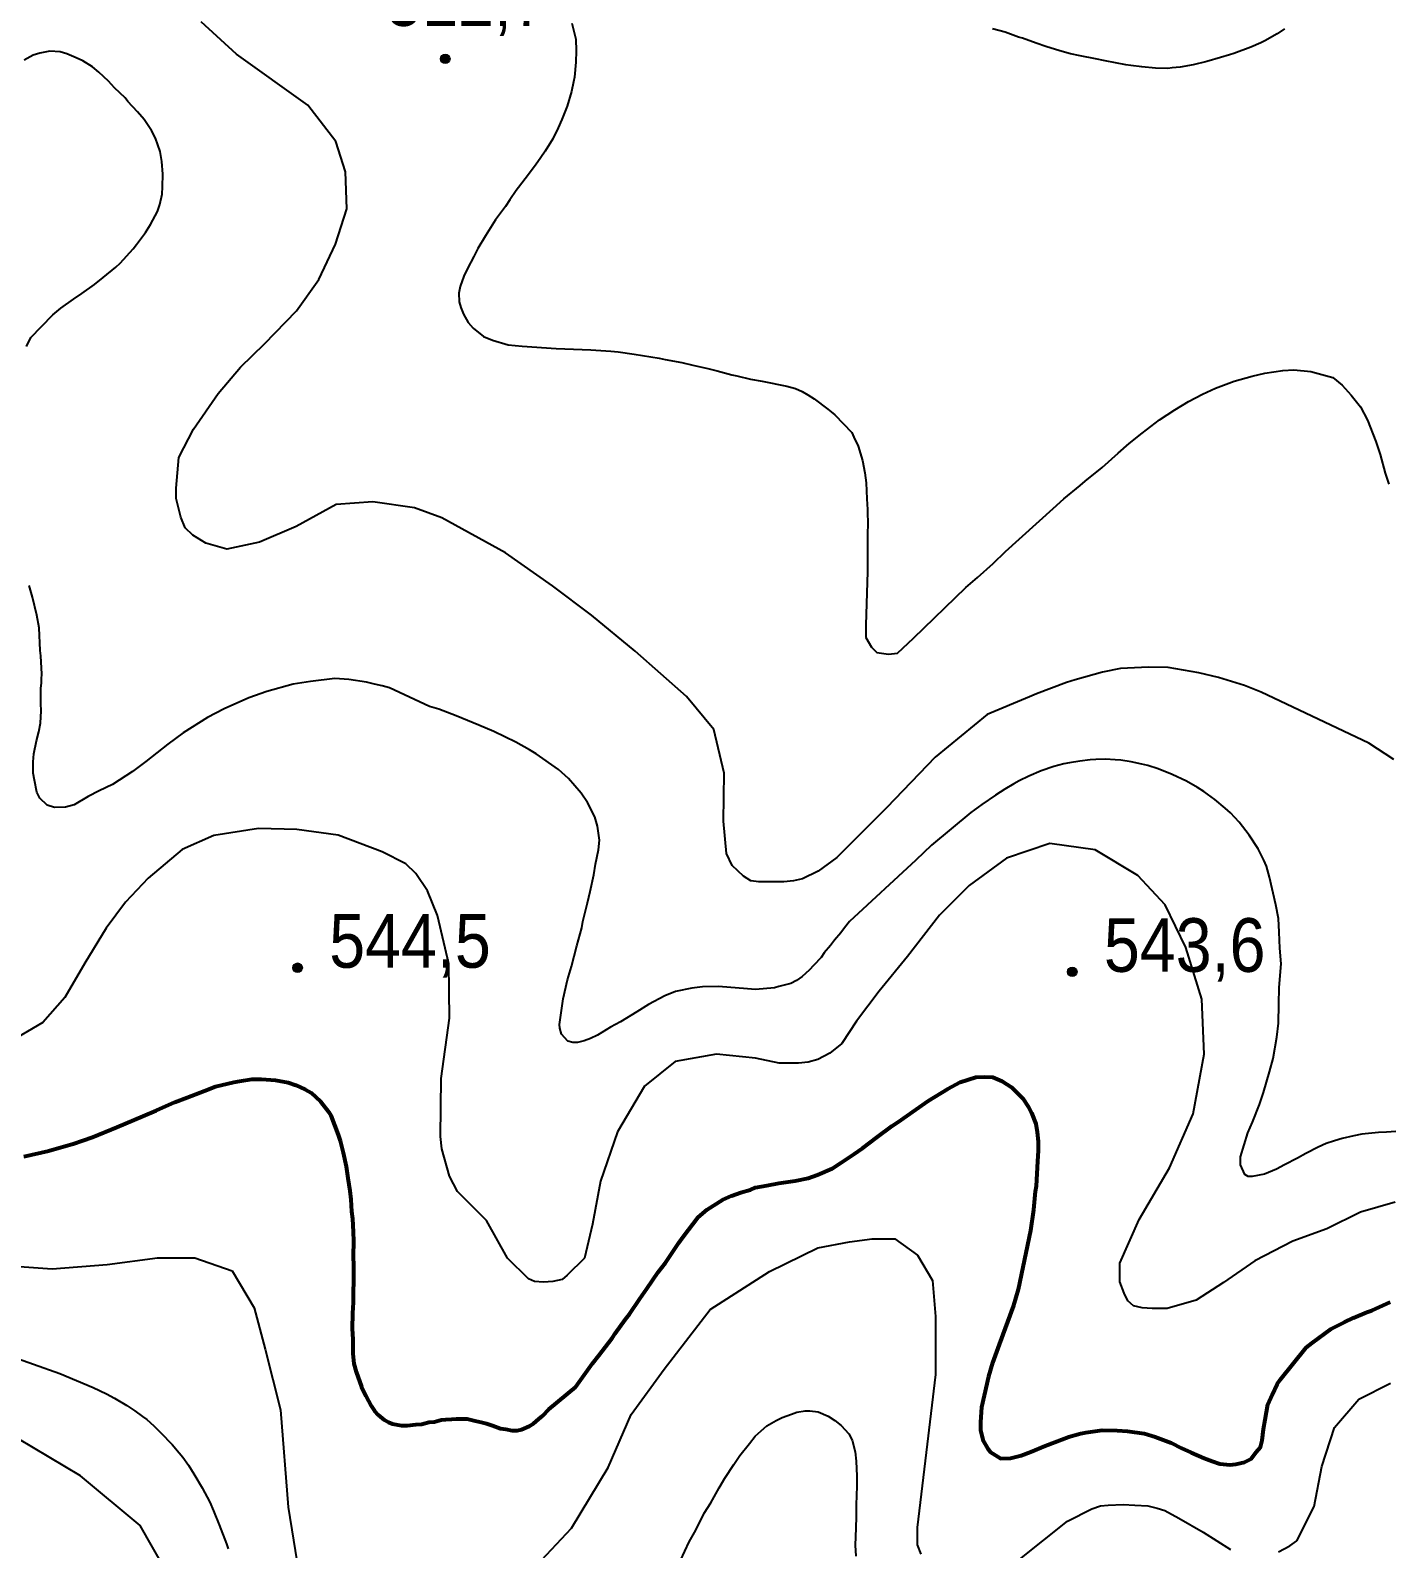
# Model space of a CAD drawing. Header units: metres. Extents: x 547833 to 556102, y 1844799 to 1850994.
# Drawn here: x 553200.7 to 553630.3, y 1846543 to 1847024.3 of the extents above; entities that cross this region are included whole.
import ezdxf

# ---------------------------------------------------------------- set-up
doc = ezdxf.new("R2010")
doc.units = ezdxf.units.M
doc.header["$LTSCALE"] = 6.8
for name, color, linetype, lineweight in [('1', 7, 'Continuous', 25), ('2', 7, 'Continuous', 53), ('5', 7, 'Continuous', 13)]:
    doc.layers.add(name, color=color, linetype=linetype, lineweight=lineweight)

msp = doc.modelspace()

# ---------------------------------------------------------------- hatches: boundary and pattern name
at = {"layer": '5'}
for points in [[(553333.64, 1847015.22, 1), (553330.64, 1847015.22, 1)], [(553286.85, 1846727.15, 1), (553283.85, 1846727.15, 1)], [(553532.27, 1846725.85, 1), (553529.27, 1846725.85, 1)]]:
    msp.add_hatch(color=256, dxfattribs=at).paths.add_polyline_path(points)

# ---------------------------------------------------------------- linework, layer by layer
at = {"layer": '1'}
for points in [[(553366.08, 1846848.21), (553351.24, 1846858.65), (553331.01, 1846869.71), (553322.42, 1846872.91), (553309.14, 1846874.86), (553297.52, 1846873.98), (553284.93, 1846866.97), (553273.28, 1846862.01), (553262.92, 1846859.78), (553256.23, 1846861.67), (553252.17, 1846864.27), (553249.78, 1846866.63), (553248.35, 1846869.94), (553246.92, 1846875.85), (553246.92, 1846879.16), (553247.76, 1846888.87), (553252.33, 1846897.83), (553260.15, 1846909.11), (553267.26, 1846917.45), (553274.85, 1846924.94), (553284.98, 1846935.31), (553292.03, 1846945.33), (553297.39, 1846956.46), (553300.93, 1846967.65), (553300.51, 1846979.42), (553297.46, 1846989.08), (553288.63, 1847000.55), (553266.01, 1847016.7), (553254.84, 1847026.99)], [(553372.23, 1847026.57), (553373.52, 1847021.44), (553373.64, 1847017.77), (553373.45, 1847014.16), (553373.1, 1847009.44), (553372.77, 1847007.9), (553372.13, 1847004.84), (553370.77, 1847000.2), (553369.05, 1846996.02), (553367.86, 1846993.39), (553366.17, 1846989.91), (553363.73, 1846985.95), (553362.36, 1846984), (553360.75, 1846981.52), (553357.46, 1846977.16), (553355.29, 1846974.42), (553354.59, 1846973.55), (553352.55, 1846970.52), (553351.2, 1846968.38), (553348.08, 1846964.23), (553344.89, 1846959.09), (553342.45, 1846955.12), (553341.15, 1846952.58), (553339.19, 1846948.77), (553337.98, 1846946.34), (553336.85, 1846943.12), (553336.4, 1846940.98), (553336.52, 1846938.2), (553337.03, 1846936.37), (553337.87, 1846934.27), (553339.36, 1846931.65), (553340.96, 1846929.84), (553344.25, 1846927.23), (553347.07, 1846926.06), (553352.02, 1846924.63), (553356.46, 1846924.15), (553367.3, 1846923.4), (553378.21, 1846922.95), (553384.53, 1846922.58), (553386.85, 1846922.34), (553392.01, 1846921.64), (553399.93, 1846920.35), (553401.77, 1846919.97), (553407.06, 1846918.98), (553410.54, 1846918.18)], [(553597.99, 1847024.71), (553595.68, 1847023.15), (553591.75, 1847020.91), (553590.53, 1847020.27), (553587.3, 1847018.91), (553581.95, 1847016.9), (553580.6, 1847016.55), (553577.71, 1847015.62), (553573.37, 1847014.42), (553569.11, 1847013.34), (553564.91, 1847012.56), (553562.44, 1847012.38), (553561.07, 1847012.22), (553557.18, 1847012.27), (553552.85, 1847012.67), (553549.3, 1847013.16), (553547.69, 1847013.38), (553541.17, 1847014.62), (553538.1, 1847015.27), (553533.31, 1847016.22), (553530.25, 1847016.86), (553526.86, 1847017.77), (553522.42, 1847019.15), (553519.31, 1847020.19), (553515.04, 1847021.8), (553513.71, 1847022.14), (553509.55, 1847023.66), (553505.44, 1847024.78)], [(553234.66, 1846998.4), (553231.61, 1847001.69), (553230.7, 1847002.92), (553227.38, 1847006.08), (553225.43, 1847008.16), (553222.34, 1847010.96), (553220.42, 1847012.66), (553217.34, 1847014.6), (553215.21, 1847015.6), (553212.21, 1847016.79), (553210.13, 1847017.42), (553206.86, 1847017.62), (553203.67, 1847017.07), (553201.55, 1847016.35), (553198.77, 1847014.79)], [(553199.49, 1846924.05), (553200.89, 1846926.89), (553204.22, 1846930.42), (553207.82, 1846934.08), (553210.35, 1846936.18), (553214.33, 1846939.02), (553216.99, 1846940.85), (553220.97, 1846943.69), (553223.78, 1846945.92), (553227.8, 1846949.25), (553229.1, 1846950.45), (553233.27, 1846955.03), (553234.35, 1846956.4), (553237.18, 1846960.16), (553238.7, 1846962.72), (553240.92, 1846966.8), (553241.71, 1846969.08), (553242.4, 1846972.32), (553242.52, 1846974.62), (553242.63, 1846978.65), (553242.37, 1846982.64), (553241.82, 1846985.83), (553240.38, 1846990.06), (553239.06, 1846992.49), (553236.74, 1846996.05), (553234.66, 1846998.4)], [(553410.54, 1846918.18), (553415.35, 1846917.04), (553418.22, 1846916.37), (553422.94, 1846915.12), (553424.48, 1846914.8), (553428.79, 1846913.69), (553432.55, 1846913.03), (553440.29, 1846911.52), (553443.07, 1846910.75), (553445.17, 1846909.79), (553446.99, 1846908.7), (553449.03, 1846907.44), (553453.28, 1846904.24), (553454.37, 1846903.37), (553455.58, 1846902.42), (553460.91, 1846896.75), (553461.57, 1846895.33), (553462.89, 1846892.49), (553464.31, 1846887.97), (553465.06, 1846883.97), (553465.42, 1846880.83), (553465.7, 1846875.78), (553465.89, 1846872.41), (553465.99, 1846867.14), (553465.89, 1846865.44), (553465.91, 1846859.17), (553465.9, 1846855.78), (553465.87, 1846852.59), (553465.4, 1846835.81), (553465.4, 1846831.87), (553467.11, 1846828.78), (553468.81, 1846827.09), (553472.51, 1846826.53), (553475.35, 1846826.81), (553480.46, 1846831.59), (553497.01, 1846847.68), (553500.74, 1846850.8), (553505.71, 1846855.25), (553509.65, 1846859.09), (553524.74, 1846872.67), (553528.07, 1846875.74), (553533.26, 1846880.02), (553534.89, 1846881.41), (553540.28, 1846885.71), (553545.34, 1846890.27), (553548.78, 1846893.26), (553552.88, 1846896.61), (553558.37, 1846900.83), (553563.2, 1846903.97), (553567.58, 1846906.57), (553571.99, 1846908.96), (553576.16, 1846910.84), (553582.07, 1846913.11), (553587.78, 1846914.66), (553591.75, 1846915.61), (553597.43, 1846916.46), (553600.99, 1846916.67), (553606.33, 1846916.18), (553613.33, 1846914.19), (553616.29, 1846911.84), (553619.14, 1846908.68), (553622.06, 1846904.93), (553624.24, 1846900.7), (553626.91, 1846893.93), (553628.28, 1846889.8)], [(553628.28, 1846889.8), (553629.85, 1846883.9), (553631.04, 1846880.45)], [(553206.02, 1846778.71), (553203.67, 1846780.93), (553202.78, 1846782.84), (553201.98, 1846786.57), (553201.53, 1846788.82), (553201.61, 1846792.36), (553201.79, 1846794.96), (553202.66, 1846799.08), (553203.39, 1846801.93), (553203.85, 1846804.66), (553204.07, 1846808.61), (553204, 1846810.89), (553204.02, 1846814.14), (553204.03, 1846815.68), (553204.22, 1846817.42), (553204.17, 1846818.66), (553204.27, 1846820.29), (553204.17, 1846822.1), (553204.01, 1846826), (553203.82, 1846827.7), (553203.49, 1846834.83), (553202.74, 1846838.86), (553201.33, 1846844.62), (553200.33, 1846848.33)], [(553632.59, 1846793.18), (553624.76, 1846798.35), (553590.56, 1846814.51), (553585.35, 1846816.6), (553577.04, 1846819.1), (553570.84, 1846820.59), (553561.19, 1846822.27), (553554.96, 1846822.42), (553546.02, 1846821.99), (553540.32, 1846820.86), (553531.7, 1846818.45), (553528.93, 1846817.56), (553519.39, 1846814), (553517.21, 1846812.98), (553503.77, 1846807.4), (553487.37, 1846793.88), (553472.01, 1846777.94), (553456.21, 1846762.06), (553450.27, 1846757.79), (553445.31, 1846755.33), (553442.5, 1846754.68), (553439.36, 1846754.35), (553434.57, 1846754.35), (553431.43, 1846754.35), (553428.95, 1846754.68), (553426.63, 1846756.15), (553423, 1846759.59), (553421.18, 1846763.35), (553420.29, 1846773.63), (553420.48, 1846788.8), (553417.23, 1846802.66), (553408.56, 1846813.11), (553392.31, 1846827.47), (553378.43, 1846838.88), (553366.08, 1846848.21)], [(553410.23, 1846720.69), (553405.07, 1846719.6), (553401.64, 1846718.21), (553396.47, 1846715.53), (553392.85, 1846713.22), (553387.64, 1846710.04), (553384.45, 1846708.28), (553380.35, 1846705.82), (553378.19, 1846704.67), (553376.18, 1846703.94), (553374.04, 1846703.5), (553372.55, 1846703.43), (553370.91, 1846703.84), (553368.96, 1846706.11), (553368.45, 1846707.94), (553368.31, 1846709.12), (553369.47, 1846717.32), (553370.87, 1846723.36), (553372.08, 1846727.58), (553373.83, 1846734.06), (553375.36, 1846739.81), (553375.73, 1846741.85), (553377.15, 1846747.69), (553378.04, 1846751.28), (553379.22, 1846756.59), (553379.73, 1846759.94), (553380.7, 1846764.53), (553380.95, 1846767.55), (553380.35, 1846771.97), (553379.51, 1846774.96), (553377.2, 1846779.48), (553375.16, 1846782.53), (553371.14, 1846787.15), (553368.03, 1846789.98), (553360.88, 1846794.94), (553358.85, 1846796.2), (553354.49, 1846798.59), (553347.53, 1846801.98), (553342.71, 1846804.02), (553335.6, 1846806.99), (553330.08, 1846809.05), (553327.17, 1846809.99), (553314.43, 1846815.86), (553312.16, 1846816.46), (553309.71, 1846817.04), (553307.15, 1846817.71), (553301.61, 1846818.51), (553297.18, 1846818.78), (553289.44, 1846817.9), (553283.9, 1846816.99), (553275.56, 1846814.7), (553269.85, 1846812.72), (553262.12, 1846809.26), (553256.8, 1846806.46), (553249.13, 1846801.57), (553244.27, 1846798.06), (553237.25, 1846792.48), (553233.02, 1846789.33), (553226.7, 1846785.26), (553222.53, 1846783.26), (553219, 1846781.43), (553214.52, 1846778.82), (553211.84, 1846778.03), (553208.31, 1846777.92), (553206.02, 1846778.71)], [(553594.39, 1846698.43), (553595.61, 1846705.15), (553596.1, 1846709.59), (553596.21, 1846715.58), (553596.3, 1846720.87), (553596.89, 1846728.39), (553596.49, 1846733.37), (553596.35, 1846738.44), (553596.1, 1846742.71), (553595.29, 1846747.05), (553593.26, 1846755.83), (553592.24, 1846759.3), (553591.46, 1846761.25), (553589.63, 1846764.8), (553586.79, 1846769.2), (553583.63, 1846773.24), (553580.86, 1846776.2), (553579.19, 1846777.77), (553575.89, 1846780.49), (553572.41, 1846782.98), (553570.46, 1846784.23), (553566.9, 1846786.26), (553562.39, 1846788.42), (553558.02, 1846790.14), (553554.66, 1846791.2), (553552.8, 1846791.69), (553549.45, 1846792.4), (553546.16, 1846792.9), (553544.39, 1846793.07), (553541.28, 1846793.22), (553538.18, 1846793.16), (553536.42, 1846793.04), (553533.16, 1846792.67), (553529.87, 1846792.11), (553528.09, 1846791.73), (553524.92, 1846790.91), (553520.93, 1846789.58), (553516.97, 1846787.91), (553513.92, 1846786.39), (553512.27, 1846785.48), (553509.35, 1846783.7), (553506.49, 1846781.83), (553502.14, 1846778.9), (553498.65, 1846776.36), (553486.16, 1846765.98), (553481.15, 1846761.2), (553460.22, 1846741.75), (553458.65, 1846739.78), (553457.43, 1846738.25), (553455.41, 1846735.92), (553454.21, 1846734.19), (553452.18, 1846731.87), (553451.16, 1846730.36), (553448.94, 1846728.01), (553447.44, 1846726.34), (553445.17, 1846724.39), (553443.43, 1846723.1), (553441.64, 1846722.19), (553437.77, 1846721.15), (553436.42, 1846720.8), (553430.41, 1846720.21), (553427.89, 1846720.42), (553418.64, 1846721.16), (553413.57, 1846721.07), (553410.23, 1846720.69)], [(553547.23, 1846624.03), (553545.87, 1846627.62), (553545.87, 1846630.32), (553545.87, 1846633.46), (553551.96, 1846647.36), (553561.55, 1846663.7), (553569.04, 1846680.79), (553572.57, 1846699.79), (553571.78, 1846717.22), (553566.76, 1846733.61), (553560.24, 1846747.11), (553551.49, 1846756.37), (553537.98, 1846764.49), (553523.66, 1846766.54), (553509.89, 1846761.91), (553498.05, 1846753.21), (553488.73, 1846743.82), (553478.51, 1846730.75), (553469.63, 1846719.77), (553462.4, 1846710.18), (553457.71, 1846703.12), (553453.91, 1846700.02), (553450.11, 1846698.06), (553447.13, 1846697.24), (553443.99, 1846696.91), (553441.84, 1846696.91), (553437.87, 1846696.91), (553430.38, 1846698.48), (553418.08, 1846699.78), (553404.99, 1846697.46), (553395.24, 1846689.56), (553386.72, 1846675.15), (553381.3, 1846659.5), (553378.78, 1846645.85), (553376.19, 1846635.12), (553370.7, 1846629.74), (553369.15, 1846628.38), (553366.22, 1846627.7), (553363.29, 1846627.53), (553360.37, 1846627.7), (553358.47, 1846628.55), (553351.89, 1846635.09), (553345.24, 1846646.99), (553336.04, 1846656.18), (553333.44, 1846661.08), (553331.08, 1846669.72), (553330.61, 1846673.69), (553330.81, 1846692.06), (553333.47, 1846711.13), (553333.25, 1846728.41), (553329.65, 1846743.75), (553326.52, 1846751.57), (553322.76, 1846756.99), (553319.63, 1846760.09), (553312.13, 1846763.91), (553298.15, 1846769.21), (553285.08, 1846770.98), (553272.97, 1846771.29), (553258.8, 1846769.04), (553248.78, 1846764.66), (553237.99, 1846755.51), (553230.79, 1846747.94), (553224.71, 1846739.71), (553217.92, 1846728.55), (553211.62, 1846717.7), (553204.59, 1846709.76), (553193.14, 1846703.01)], [(553000, 1846735.06), (553010.49, 1846736.68), (553036.48, 1846737.68), (553050.25, 1846740.02), (553061.25, 1846742.7), (553072.86, 1846741.15), (553082.88, 1846736.44), (553091.1, 1846730.36), (553096.2, 1846719.77), (553096.88, 1846709.19), (553094.93, 1846698.84), (553097.41, 1846686.12), (553101.89, 1846675.33), (553110.23, 1846665.88), (553120.16, 1846660.77), (553144.68, 1846651.99), (553158.46, 1846644.98), (553167.97, 1846639.04), (553185.41, 1846633.81), (553197.22, 1846632.44), (553207.64, 1846631.75)], [(553639.04, 1846675.65), (553630.34, 1846675.05), (553627.76, 1846674.95), (553622.45, 1846674.35), (553619.92, 1846673.86), (553616.22, 1846673.04), (553613.82, 1846672.26), (553611.22, 1846671.47), (553608.67, 1846670.28), (553604.72, 1846668.23), (553602.1, 1846666.74), (553597.95, 1846664.67), (553595.42, 1846663.28), (553591.71, 1846661.76), (553587.72, 1846660.97), (553586.48, 1846660.97), (553585.4, 1846661.62), (553584.01, 1846664.67), (553584.02, 1846667.16), (553586.33, 1846674.8), (553587.83, 1846678.25), (553590.09, 1846683.79), (553591.34, 1846687.62), (553593.29, 1846694.12), (553594.39, 1846698.43)], [(553633.08, 1846652.88), (553622.07, 1846649.68), (553611.38, 1846644.38), (553600.63, 1846640.44), (553588.63, 1846634.26), (553578.63, 1846627.4), (553570, 1846621.78), (553560.84, 1846619.09), (553556.08, 1846619.09), (553552.91, 1846619.32), (553550.18, 1846619.99), (553548.37, 1846621.56), (553547.23, 1846624.03)], [(553360.99, 1846537.63), (553372.09, 1846549.46), (553383.72, 1846568.7), (553390.98, 1846585.49), (553401.48, 1846599.88), (553416.02, 1846618.82), (553434.87, 1846630.84), (553450.16, 1846638.41), (553460.19, 1846640.3), (553467.36, 1846641.24), (553474.52, 1846641.24), (553481.69, 1846636.04), (553486.47, 1846628), (553487.42, 1846616.65), (553487.42, 1846598.21), (553484.45, 1846573.54), (553481.64, 1846549.72), (553481.64, 1846547.16), (553481.64, 1846544.21), (553482.81, 1846541.27)], [(553207.64, 1846631.75), (553225.02, 1846633.13), (553241, 1846635.19), (553252.81, 1846635.19), (553264.62, 1846631.06), (553271.57, 1846619.37), (553275.05, 1846606.3), (553279.91, 1846587.04), (553282.34, 1846556.13), (553287.94, 1846521.49)], [(553193.29, 1846604.47), (553209.99, 1846598.57), (553220.63, 1846594.06), (553224.79, 1846592.13), (553227.36, 1846590.73), (553231.27, 1846588.36), (553233.79, 1846586.71), (553236.24, 1846584.95), (553237.55, 1846583.91), (553239.81, 1846581.91), (553242.04, 1846579.74), (553245.61, 1846576), (553247.83, 1846573.43), (553248.94, 1846572.01), (553250.74, 1846569.43), (553252.43, 1846566.76), (553255.11, 1846562.32), (553257.51, 1846557.8), (553258.74, 1846555), (553260.51, 1846550.58)], [(553601.87, 1846545.5), (553607.38, 1846556.41), (553609.83, 1846569.1), (553613.87, 1846581.46), (553621.56, 1846590.37), (553631.59, 1846595.43)], [(553406.69, 1846539.23), (553409.41, 1846545.13), (553411.47, 1846548.86), (553414.15, 1846554.26), (553416.26, 1846557.59), (553418.92, 1846562.29), (553420.66, 1846565.38), (553423.56, 1846569.7), (553425.43, 1846572.51), (553428.48, 1846576.36), (553430.32, 1846578.66), (553432.22, 1846580.38), (553434.03, 1846581.98), (553436.93, 1846583.61), (553438.81, 1846584.62), (553441.79, 1846585.66), (553443.52, 1846586.26), (553446.16, 1846586.66), (553447.65, 1846586.73), (553450.28, 1846586.43), (553453.44, 1846585), (553455.59, 1846583.65), (553457.57, 1846582.08), (553459.96, 1846579.46), (553461, 1846577.38), (553462.02, 1846573.71), (553462.35, 1846570.75), (553462.5, 1846565.98), (553462.47, 1846562.78), (553462.25, 1846556.87), (553462.28, 1846553.08), (553462.18, 1846549.58)], [(553248, 1846528.27), (553235.46, 1846550.35), (553216.53, 1846566.11), (553196.77, 1846577.97)], [(553514.18, 1846539.68), (553529.25, 1846551.75), (553536.94, 1846555.63), (553539.67, 1846556.58), (553542.13, 1846556.85), (553546.9, 1846556.98), (553550.58, 1846556.85), (553554.68, 1846556.58), (553557.68, 1846555.9), (553560.13, 1846555.09), (553564.5, 1846552.66), (553572.27, 1846548.2), (553580.87, 1846542.8)], [(553260.51, 1846550.58), (553262.81, 1846544.58), (553263.35, 1846542.99)], [(553462.18, 1846549.58), (553462.11, 1846546.77), (553462, 1846544.17), (553462.21, 1846540.6)], [(553596.14, 1846541.99), (553599.69, 1846543.88), (553601.87, 1846545.5)]]:
    msp.add_lwpolyline(points, dxfattribs=at)
at = {"layer": '2'}
for points in [[(553198.66, 1846667.29), (553206.52, 1846669.09), (553214.23, 1846671.36), (553220.37, 1846673.46), (553228.08, 1846676.63), (553236.35, 1846680.07), (553240.52, 1846681.94), (553246.5, 1846684.52), (553250.41, 1846686.06), (553255.85, 1846688.18), (553259.38, 1846689.48), (553265.11, 1846690.83), (553266.96, 1846691.15), (553270.87, 1846691.79), (553273.96, 1846691.85), (553278.37, 1846691.55), (553282.35, 1846690.72), (553284.74, 1846689.89), (553287.78, 1846688.55), (553289.6, 1846687.46), (553292.6, 1846684.72), (553295.28, 1846681.34), (553295.9, 1846680.31), (553298.19, 1846674.2), (553298.81, 1846672.28), (553299.74, 1846668.5), (553300.74, 1846664.13), (553301.25, 1846660.5), (553301.92, 1846656.39), (553302.24, 1846653.64), (553302.47, 1846649.88), (553302.74, 1846647.52), (553302.91, 1846643.45), (553303.05, 1846640.48), (553303, 1846635.69), (553303.05, 1846632.61), (553303.11, 1846627.74), (553302.99, 1846624.44), (553302.98, 1846621.05), (553302.77, 1846617.64), (553302.63, 1846612.74), (553302.82, 1846609.37), (553302.84, 1846604.89), (553303.2, 1846601.75), (553303.9, 1846599.04), (553305.54, 1846594.34), (553306.97, 1846591.42), (553308.62, 1846588.32), (553309.69, 1846586.75), (553310.83, 1846585.48), (553312.72, 1846583.81)], [(553312.72, 1846583.81), (553314.1, 1846583.07), (553315.46, 1846582.53), (553318.3, 1846582.05), (553320.09, 1846582.06), (553322.85, 1846582.38), (553324.73, 1846582.49), (553327.04, 1846583.15), (553328.72, 1846583.25), (553330.95, 1846583.8), (553332.33, 1846583.96), (553334.21, 1846584.07), (553335.69, 1846584.15), (553337.68, 1846584.17), (553339.08, 1846584.13), (553341.64, 1846583.53), (553343.48, 1846583.14), (553345.23, 1846582.65), (553347.09, 1846582.06), (553349.59, 1846581.15), (553351.31, 1846580.85), (553353.35, 1846580.49), (553354.94, 1846580.47), (553356.3, 1846580.82), (553358.68, 1846581.79), (553360.07, 1846582.65), (553361.8, 1846584.14), (553362.89, 1846585.07), (553364.93, 1846587.19), (553373.48, 1846594.35), (553378.81, 1846601.73), (553380.81, 1846604.25), (553384.97, 1846609.71), (553385.99, 1846611.22), (553389.26, 1846615.78), (553390.48, 1846617.31), (553393.81, 1846622.18), (553396.03, 1846625.42), (553399.62, 1846630.61), (553401.86, 1846633.66), (553406.12, 1846639.92), (553407.49, 1846641.87), (553412.26, 1846648.1), (553415.07, 1846650.51), (553420, 1846653.57), (553422.84, 1846654.89), (553425.81, 1846655.93), (553428.8, 1846656.77), (553430.42, 1846657.45), (553434.02, 1846658.16), (553437.82, 1846658.89), (553441.45, 1846659.41), (553443.02, 1846659.59), (553447.11, 1846660.46), (553450.08, 1846661.49), (553454.73, 1846663.52), (553457.41, 1846665.32), (553461.58, 1846668.09), (553464.35, 1846670), (553468.75, 1846673.29), (553473.7, 1846677.05), (553475.47, 1846678.15), (553481.18, 1846682.19), (553485.15, 1846684.93), (553491.39, 1846688.74), (553495.23, 1846690.87), (553500.23, 1846692.44), (553503.01, 1846692.56), (553505.61, 1846692.46), (553508.54, 1846691.2), (553511.46, 1846689.24), (553513.59, 1846687.19), (553515.06, 1846685.67), (553516.86, 1846682.98), (553517.87, 1846681.11), (553519.26, 1846677.68), (553519.66, 1846675.04), (553520, 1846672.08), (553519.94, 1846669.09), (553519.71, 1846665.88), (553519.32, 1846657.96), (553519.02, 1846656.23), (553518.49, 1846650.39), (553517.55, 1846643.81), (553513.61, 1846625.13), (553512.1, 1846620.07), (553507.64, 1846607.71), (553505.52, 1846601.89), (553504.22, 1846597.55), (553502.82, 1846591.52), (553502.04, 1846587.84), (553501.69, 1846583.12), (553501.69, 1846580.43), (553502.56, 1846577.24), (553503.92, 1846574.91), (553504.76, 1846573.71), (553508.09, 1846571.6), (553511.17, 1846571.65), (553514.55, 1846572.54), (553517.61, 1846573.68), (553522.17, 1846575.6)], [(553522.17, 1846575.6), (553525.23, 1846576.75), (553529.62, 1846578.44), (553533.48, 1846579.48), (553535.03, 1846579.86), (553540.23, 1846580.56), (553545.02, 1846580.51), (553548.24, 1846580.28), (553553.51, 1846579.48), (553557.01, 1846578.49), (553562.11, 1846576.58), (553565.39, 1846574.87), (553568.44, 1846573.52), (553572.53, 1846571.7), (553575.13, 1846570.7), (553577.52, 1846569.88), (553580.65, 1846569.54), (553582.61, 1846569.76), (553585.32, 1846570.47), (553587.4, 1846571.51), (553589.05, 1846573.59), (553590.36, 1846575.23), (553590.92, 1846577.29), (553591.3, 1846580.92), (553591.86, 1846583.87), (553592.7, 1846588.75), (553594.04, 1846591.79), (553595.65, 1846595.17), (553596.58, 1846596.57), (553604.88, 1846606.78), (553606.8, 1846608.3), (553612.77, 1846612.67), (553617.01, 1846614.85), (553619.84, 1846616.17), (553624.12, 1846617.95), (553625.65, 1846618.52), (553631.52, 1846621.19)]]:
    msp.add_lwpolyline(points, dxfattribs=at)
at = {"layer": '5'}
for centre in [(553332.14, 1847015.22), (553285.35, 1846727.15), (553530.77, 1846725.85)]:
    msp.add_circle(centre, 1.5, dxfattribs=at)

# ---------------------------------------------------------------- texts
at = {"layer": '5', "width": 0.9}
for s, p in [('512,7', (553313.42, 1847025.67)), ('544,5', (553295.35, 1846727.15)), ('543,6', (553540.77, 1846725.85))]:
    msp.add_text(s, height=17, dxfattribs=at).set_placement(p)

doc.saveas('drawing.dxf')
